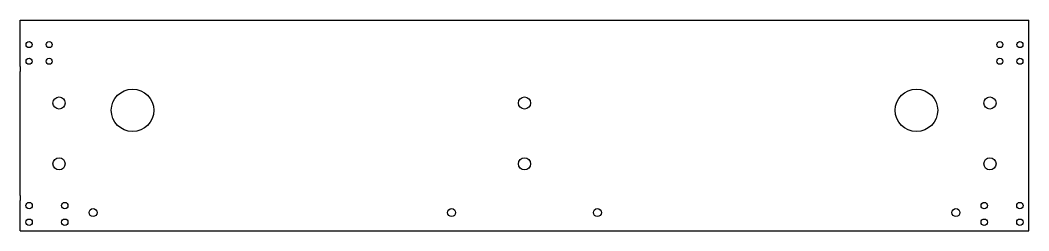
# Model space of a CAD drawing. Header units: millimetres. Extents: x -160 to 670, y 98 to 271.
import ezdxf

# ---------------------------------------------------------------- set-up
doc = ezdxf.new("R2010")
doc.units = ezdxf.units.MM
doc.layers.add('Default', color=7, linetype='Continuous')
doc.layers.add('FRENTE_830', color=7, linetype='Continuous')

# ---------------------------------------------------------------- blocks, each defined once
blk = doc.blocks.new('SE')
at = {"layer": 'FRENTE_830', "color": 7, "linetype": 'Continuous'}
for p, q in [((-159.93, 233.34), (-159.93, 271.34)), ((-159.93, 271.34), (670.07, 271.34)), ((670.07, 233.34), (670.07, 271.34)), ((-159.93, 233.34), (-159.93, 229.16)), ((670.07, 229.16), (670.07, 233.34)), ((-159.93, 127.16), (-159.93, 229.16)), ((670.07, 127.16), (670.07, 229.16)), ((-159.93, 127.16), (-159.93, 122.99)), ((670.07, 122.99), (670.07, 127.16)), ((-159.93, 97.99), (-159.93, 122.99)), ((670.07, 97.99), (670.07, 122.99)), ((-159.93, 97.99), (670.07, 97.99))]:
    blk.add_line(p, q, dxfattribs=at)
for centre, radius in [((-152.57, 251.23), 2.5), ((-136.07, 251.23), 2.5), ((646.21, 251.23), 2.5), ((662.71, 251.23), 2.5), ((-152.57, 237.56), 2.5), ((-136.07, 237.56), 2.5), ((646.21, 237.56), 2.5), ((662.71, 237.56), 2.5), ((-127.93, 203.16), 5), ((-67.43, 197.16), 17.5), ((255.07, 203.16), 5), ((577.57, 197.16), 17.5), ((638.07, 203.16), 5), ((-127.93, 153.16), 5), ((255.07, 153.16), 5), ((638.07, 153.16), 5), ((-152.57, 118.77), 2.6), ((-123.23, 118.77), 2.6), ((-99.93, 112.99), 3.25), ((195.07, 112.99), 3.25), ((315.07, 112.99), 3.25), ((610.07, 112.99), 3.25), ((633.37, 118.77), 2.6), ((662.71, 118.77), 2.6), ((-152.57, 105.1), 2.6), ((-123.23, 105.1), 2.6), ((633.37, 105.1), 2.6), ((662.71, 105.1), 2.6)]:
    blk.add_circle(centre, radius, dxfattribs=at)

msp = doc.modelspace()

# ---------------------------------------------------------------- block references
at = {"layer": 'Default'}
msp.add_blockref('SE', (0, 0), dxfattribs=at)

doc.saveas('drawing.dxf')
